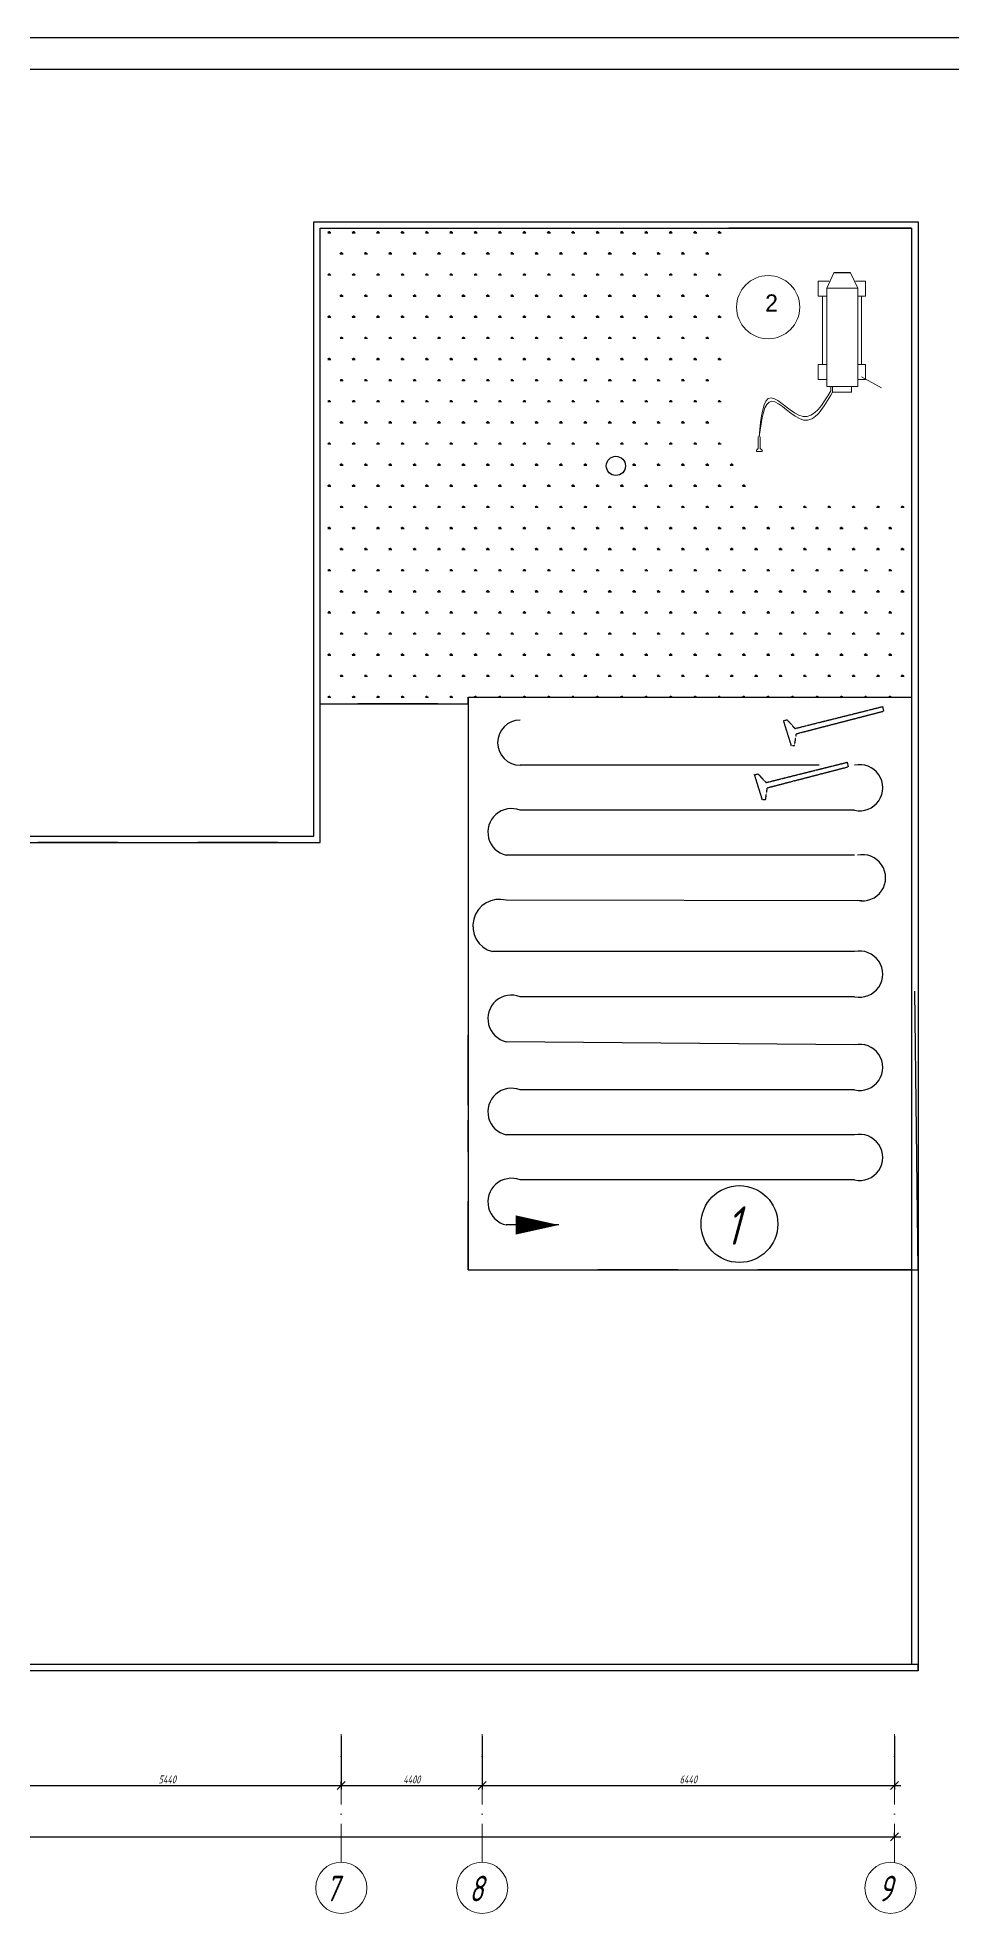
# Model space of a CAD drawing. Header units: millimetres. Extents: x 5763 to 12018931, y 39842 to 3600577.
# Drawn here: x 1793359 to 1821915, y 589660 to 648275 of the extents above; entities that cross this region are included whole.
import ezdxf

# ---------------------------------------------------------------- set-up
doc = ezdxf.new("R2010")
doc.units = ezdxf.units.MM
for name, pattern in [('ACAD_ISO04W100', [30, 24, -3, 0, -3]), ('ACAD_ISO10W100', [18, 12, -3, 0, -3]), ('DASHED', [0.75, 0.5, -0.25]), ('HIDDEN', [9.525, 6.35, -3.175])]:
    doc.linetypes.add(name, pattern=pattern)
for name, color, linetype in [('!Форматы', 7, 'Continuous'), ('@Osi', 7, 'Continuous'), ('KONTUR', 7, 'Continuous'), ('Архитектура', 7, 'Continuous'), ('Размеры', 7, 'Continuous')]:
    doc.layers.add(name, color=color, linetype=linetype)
doc.layers.add('@0.15', color=4, linetype='Continuous', lineweight=15)
doc.layers.add('Основная', color=7, linetype='Continuous', lineweight=30)
doc.styles.add('PSTUDIO', font='pstudio.shx')
doc.styles.get("Standard").update_dxf_attribs({"font": 'romans.shx', "width": 0.7, "oblique": 15, "height": 500})
doc.styles.add('VSSP_ROMANS07', font='romans.shx', dxfattribs={"width": 0.7, "oblique": 15, "height": 250})
doc.dimstyles.new('VSSP-100', dxfattribs={"dimscale": 100, "dimtxt": 2.5, "dimasz": 2.5, "dimexe": 1.25, "dimexo": 0.625, "dimtad": 1, "dimdec": 0, "dimrnd": 0.001, "dimzin": 1, "dimtxsty": 'VSSP_ROMANS07', "dimblk": 'OBLIQUE', "dimcen": 2.5, "dimdle": 2, "dimaunit": 1, "dimadec": 3, "dimazin": 2, "dimtfac": 1, "dimtdec": 0, "dimtix": 1, "dimtmove": 2, "dimatfit": 3, "dimldrblk": 'OBLIQUE', "dimfxl": 1.25, "dimtolj": 1, "dimtzin": 0, "dimarcsym": 0})

# ---------------------------------------------------------------- blocks, each defined once
blk = doc.blocks.new('_OBLIQUE')
at = {"color": 0, "linetype": 'ByBlock'}
blk.add_line((-0.5, -0.5), (0.5, 0.5), dxfattribs=at)
blk = doc.blocks.new('*D330')
at = {"layer": 'Defpoints', "color": 0, "transparency": 16777216}
for p in [(1761009, 592060), (1820131, 592060), (1820131, 592060)]:
    blk.add_point(p, dxfattribs=at)
at = {"layer": 'Архитектура', "color": 0, "lineweight": -2, "transparency": 16777216}
for p, q in [((1760809, 592060), (1820331, 592060)), ((1761009, 592060), (1761009, 591935)), ((1820131, 592060), (1820131, 592185))]:
    blk.add_line(p, q, dxfattribs=at)
at = {"layer": 'Архитектура', "color": 0, "lineweight": -2, "transparency": 16777216, "xscale": 250, "yscale": 250, "zscale": 250, "rotation": 180}
blk.add_blockref('_OBLIQUE', (1761009, 592060), dxfattribs=at)
at = {"layer": 'Архитектура', "color": 0, "lineweight": -2, "transparency": 16777216, "xscale": 250, "yscale": 250, "zscale": 250}
blk.add_blockref('_OBLIQUE', (1820131, 592060), dxfattribs=at)
at = {"layer": 'Архитектура', "color": 0, "lineweight": 20, "transparency": 16777216, "insert": (1790570, 592248), "char_height": 250, "attachment_point": 5, "style": 'VSSP_ROMANS07'}
blk.add_mtext('\\A1;29560', dxfattribs=at)
blk = doc.blocks.new('*D331')
at = {"layer": 'Defpoints', "color": 0, "transparency": 16777216}
for p in [(1766931, 593660), (1772763, 593660), (1772763, 593660)]:
    blk.add_point(p, dxfattribs=at)
at = {"layer": 'Архитектура', "color": 0, "lineweight": -2, "transparency": 16777216}
for p, q in [((1766931, 593660), (1766931, 593785)), ((1772763, 593660), (1772763, 593785)), ((1766731, 593660), (1772963, 593660))]:
    blk.add_line(p, q, dxfattribs=at)
at = {"layer": 'Архитектура', "color": 0, "lineweight": -2, "transparency": 16777216, "xscale": 250, "yscale": 250, "zscale": 250, "rotation": 180}
blk.add_blockref('_OBLIQUE', (1766931, 593660), dxfattribs=at)
at = {"layer": 'Архитектура', "color": 0, "lineweight": -2, "transparency": 16777216, "xscale": 250, "yscale": 250, "zscale": 250}
blk.add_blockref('_OBLIQUE', (1772763, 593660), dxfattribs=at)
at = {"layer": 'Архитектура', "color": 0, "lineweight": 20, "transparency": 16777216, "insert": (1769847, 593848), "char_height": 250, "width": 61153.46, "attachment_point": 5, "style": 'VSSP_ROMANS07'}
blk.add_mtext('\\A1;2915', dxfattribs=at)
blk = doc.blocks.new('*D332')
at = {"layer": 'Defpoints', "color": 0, "transparency": 16777216}
for p in [(1785529, 595260), (1791971, 595260), (1791971, 593660)]:
    blk.add_point(p, dxfattribs=at)
at = {"layer": 'Архитектура', "color": 0, "lineweight": -2, "transparency": 16777216}
for p, q in [((1785529, 595198), (1785529, 593535)), ((1791971, 595198), (1791971, 593535)), ((1785329, 593660), (1792171, 593660))]:
    blk.add_line(p, q, dxfattribs=at)
at = {"layer": 'Архитектура', "color": 0, "lineweight": -2, "transparency": 16777216, "xscale": 250, "yscale": 250, "zscale": 250, "rotation": 180}
blk.add_blockref('_OBLIQUE', (1785529, 593660), dxfattribs=at)
at = {"layer": 'Архитектура', "color": 0, "lineweight": -2, "transparency": 16777216, "xscale": 250, "yscale": 250, "zscale": 250}
blk.add_blockref('_OBLIQUE', (1791971, 593660), dxfattribs=at)
at = {"layer": 'Архитектура', "color": 0, "lineweight": 20, "transparency": 16777216, "insert": (1788750, 593848), "char_height": 250, "width": 87154.5, "attachment_point": 5, "style": 'VSSP_ROMANS07'}
blk.add_mtext('\\A1;3220', dxfattribs=at)
blk = doc.blocks.new('*D336')
at = {"layer": 'Defpoints', "color": 0, "transparency": 16777216}
for p in [(1802849, 595260), (1807249, 595260), (1807249, 593660)]:
    blk.add_point(p, dxfattribs=at)
at = {"layer": 'Архитектура', "color": 0, "lineweight": -2, "transparency": 16777216}
for p, q in [((1802849, 595198), (1802849, 593535)), ((1807249, 595198), (1807249, 593535)), ((1802649, 593660), (1807449, 593660))]:
    blk.add_line(p, q, dxfattribs=at)
at = {"layer": 'Архитектура', "color": 0, "lineweight": -2, "transparency": 16777216, "xscale": 250, "yscale": 250, "zscale": 250, "rotation": 180}
blk.add_blockref('_OBLIQUE', (1802849, 593660), dxfattribs=at)
at = {"layer": 'Архитектура', "color": 0, "lineweight": -2, "transparency": 16777216, "xscale": 250, "yscale": 250, "zscale": 250}
blk.add_blockref('_OBLIQUE', (1807249, 593660), dxfattribs=at)
at = {"layer": 'Архитектура', "color": 0, "lineweight": 20, "transparency": 16777216, "insert": (1805049, 593848), "char_height": 250, "attachment_point": 5, "style": 'VSSP_ROMANS07'}
blk.add_mtext('\\A1;4400', dxfattribs=at)
blk = doc.blocks.new('*D337')
at = {"layer": 'Defpoints', "color": 0, "transparency": 16777216}
for p in [(1807249, 595260), (1820131, 595260), (1820131, 593660)]:
    blk.add_point(p, dxfattribs=at)
at = {"layer": 'Архитектура', "color": 0, "lineweight": -2, "transparency": 16777216}
for p, q in [((1807249, 595198), (1807249, 593535)), ((1820131, 595198), (1820131, 593535)), ((1807049, 593660), (1820331, 593660))]:
    blk.add_line(p, q, dxfattribs=at)
at = {"layer": 'Архитектура', "color": 0, "lineweight": -2, "transparency": 16777216, "xscale": 250, "yscale": 250, "zscale": 250, "rotation": 180}
blk.add_blockref('_OBLIQUE', (1807249, 593660), dxfattribs=at)
at = {"layer": 'Архитектура', "color": 0, "lineweight": -2, "transparency": 16777216, "xscale": 250, "yscale": 250, "zscale": 250}
blk.add_blockref('_OBLIQUE', (1820131, 593660), dxfattribs=at)
at = {"layer": 'Архитектура', "color": 0, "lineweight": 20, "transparency": 16777216, "insert": (1813690, 593848), "char_height": 250, "attachment_point": 5, "style": 'VSSP_ROMANS07'}
blk.add_mtext('\\A1;6440', dxfattribs=at)
blk = doc.blocks.new('*D333')
at = {"layer": '!Форматы', "color": 0, "lineweight": -2, "transparency": 16777216}
for p, q in [((1791971, 593660), (1791971, 593785)), ((1802849, 593660), (1802849, 593785)), ((1791771, 593660), (1803049, 593660))]:
    blk.add_line(p, q, dxfattribs=at)
at = {"layer": 'Defpoints', "color": 0, "transparency": 16777216}
for p in [(1791971, 593660), (1802849, 593660), (1802849, 593660)]:
    blk.add_point(p, dxfattribs=at)
at = {"layer": '!Форматы', "color": 0, "lineweight": -2, "transparency": 16777216, "xscale": 250, "yscale": 250, "zscale": 250, "rotation": 180}
blk.add_blockref('_OBLIQUE', (1791971, 593660), dxfattribs=at)
at = {"layer": '!Форматы', "color": 0, "lineweight": -2, "transparency": 16777216, "xscale": 250, "yscale": 250, "zscale": 250}
blk.add_blockref('_OBLIQUE', (1802849, 593660), dxfattribs=at)
at = {"layer": '!Форматы', "color": 0, "lineweight": 20, "transparency": 16777216, "insert": (1797410, 593848), "char_height": 250, "attachment_point": 5, "style": 'VSSP_ROMANS07'}
blk.add_mtext('\\A1;5440', dxfattribs=at)

msp = doc.modelspace()

# ---------------------------------------------------------------- hatches: boundary and pattern name
h = msp.add_hatch()
h.set_pattern_fill('SWAMP', color=256, scale=30)
h.set_pattern_definition([(0, (1621073.2, 279225.5), (381, 659.9114), [95.25, -666.75]), (90, (1621120.8, 279225.5), (-381, 659.91136), [47.625, -1272.1977]), (90, (1621132.73, 279225.5), (-381, 659.91136), [38.1, -1281.7227]), (90, (1621108.9, 279225.5), (-381, 659.91136), [38.1, -1281.7227]), (60, (1621144.6, 279225.5), (-381, 659.9114), [30.48, -731.52]), (120, (1621097, 279225.5), (-762, 3e-07), [30.48, -731.52])])
h.paths.add_polyline_path([(1814960.32358, 642319.84312), (1802189.44897, 642319.84312), (1802189.44897, 627459.84312), (1806809.44897, 627459.84312), (1806809.44897, 627659.84312), (1820669.44897, 627659.84312), (1820669.44897, 633712.58293), (1816045.15179, 633712.58293), (1814960.32358, 635484.51233)])
h.paths.add_polyline_path([(1811729.44897, 634889.84312, -1), (1811129.44897, 634889.84312, -1)], flags=16)

# ---------------------------------------------------------------- linework, layer by layer
at = {"layer": '!Форматы', "lineweight": 20}
msp.add_line((1801989.44897, 641339.84312), (1801989.44897, 638181.84312), dxfattribs=at)
at = {"layer": '!Форматы'}
for q in [(1820869.44897, 609776.3325), (1820669.44897, 609776.3325)]:
    msp.add_line((1806809.49503, 609776.3325), q, dxfattribs=at)
at = {"ltscale": 100}
for p, q in [((1802189.44897, 623120.33248), (1802189.44897, 642319.84312)), ((1802189.44897, 642319.84312), (1802189.44897, 642319.84312)), ((1802189.44897, 642319.84312), (1820669.44897, 642319.84312)), ((1802189.44897, 627459.84312), (1802189.44897, 642319.84312)), ((1802189.44897, 642319.84312), (1820669.44897, 642319.84312)), ((1820669.44897, 642319.84312), (1820669.44897, 642319.84312)), ((1820669.44897, 642319.84312), (1820669.44897, 597440.33248)), ((1820669.44897, 642319.84312), (1820669.44897, 627659.84312)), ((1802189.44897, 623120.33248), (1802189.44897, 627459.84312)), ((1806809.44897, 627659.84312), (1806809.44897, 613450.3325)), ((1806809.44897, 627659.84312), (1820669.44897, 627659.84312)), ((1806809.44897, 627659.84312), (1820669.44897, 627659.84312)), ((1806809.44949, 627459.84373), (1806809.49503, 609776.3325)), ((1818869.44897, 627659.84312), (1819069.44897, 627659.84312)), ((1778909.44897, 623120.33248), (1801989.44897, 623120.33248)), ((1778909.44897, 623120.33248), (1802189.44897, 623120.33248)), ((1801989.44897, 623120.33248), (1802189.44897, 623120.33248)), ((1820869.44897, 609776.3325), (1820771.05852, 618475.77612)), ((1820869.44897, 617100.3325), (1820869.44897, 616850.3325)), ((1806809.49503, 614920.3325), (1806809.49503, 611920.3325)), ((1806809.44897, 613450.3325), (1806809.44897, 614450.3325)), ((1806809.44897, 614450.3325), (1806809.44897, 612450.3325)), ((1806809.44897, 612450.3325), (1806809.44897, 612450.3325)), ((1806809.49503, 609776.3325), (1807059.49503, 609776.3325)), ((1820669.44897, 609776.3325), (1820669.44897, 597440.33248)), ((1820869.44897, 609776.3325), (1820869.44897, 610026.3325)), ((1820869.44897, 597440.33248), (1784229.44591, 597440.33248)), ((1820669.44897, 597440.33248), (1784229.44591, 597440.33248)), ((1820869.44897, 597240.33248), (1820869.44897, 597440.33248))]:
    msp.add_line(p, q, dxfattribs=at)
for p, q in [((1820669.44897, 642319.84312), (1814960.32358, 642319.84312)), ((1820669.44897, 642319.84312), (1814960.32358, 642319.84312)), ((1818764.56205, 640926.7305), (1818239.01982, 640926.7305)), ((1805869.44897, 627459.84312), (1803369.44897, 627459.84312)), ((1806809.44897, 627459.84312), (1806809.44897, 627659.84312)), ((1819757.48231, 627368.34424), (1819792.55098, 627228.07799)), ((1817784.1025, 625539.14481), (1808437.88896, 625539.14481)), ((1818654.29376, 625630.29696), (1818689.36244, 625490.03071)), ((1818885.80699, 624132.17137), (1808437.88896, 624132.17137)), ((1795869.44897, 623120.33248), (1793369.44897, 623120.33248)), ((1800869.44897, 623120.33248), (1798369.44897, 623120.33248)), ((1818885.80699, 622725.19793), (1808003.66098, 622725.19793)), ((1819116.40607, 621300.63527), (1808003.66098, 621318.22449)), ((1818885.80699, 619713.38229), (1807569.433, 619713.38229)), ((1818885.80699, 618306.40885), (1808437.88896, 618306.40885)), ((1818885.80699, 616800.50103), (1808003.66098, 616899.43541)), ((1818885.80699, 615393.52759), (1808437.88896, 615393.52759)), ((1818885.80699, 613986.55415), (1808003.66098, 613986.55415)), ((1818885.80699, 612579.58071), (1808437.88896, 612579.58071)), ((1809649.09215, 611172.60727), (1808003.66098, 611172.60727)), ((1813369.44897, 609776.3325), (1810869.44897, 609776.3325)), ((1818369.44897, 609776.3325), (1815869.44897, 609776.32606)), ((1820669.44897, 609776.3325), (1818169.44897, 609776.3325)), ((1793369.44897, 597440.33248), (1790869.44897, 597440.33248)), ((1798369.44897, 597440.33248), (1795869.44897, 597440.33248)), ((1803369.44897, 597440.33248), (1800869.44897, 597440.33248)), ((1808369.44897, 597440.33248), (1805869.44897, 597440.33248)), ((1810869.44897, 597440.33248), (1808369.44897, 597440.33248)), ((1815869.44897, 597440.33248), (1813369.44897, 597440.33248)), ((1820669.44897, 597440.33248), (1818369.44897, 597440.33248))]:
    msp.add_line(p, q)
at = {"linetype": 'HIDDEN', "ltscale": 100}
msp.add_line((1806809.44897, 627459.84312), (1806809.44897, 626459.84312), dxfattribs=at)
at = {"color": 1, "linetype": 'DASHED'}
for p, q in [((1817021.90002, 626684.40746), (1819757.48231, 627368.34424)), ((1817069.46293, 626523.37383), (1819793.70437, 627228.37647)), ((1816661.50911, 626925.28343), (1816903.01903, 626150.48373)), ((1816777.20204, 626961.17218), (1817021.90002, 626684.40746)), ((1816903.01903, 626150.48373), (1817014.40543, 626158.0733)), ((1817014.40543, 626158.0733), (1817069.46293, 626523.37383)), ((1816115.15603, 624995.47428), (1818654.29376, 625630.29696)), ((1816162.71894, 624834.44065), (1818689.36006, 625490.04024)), ((1815754.76512, 625236.35025), (1815996.27504, 624461.55055)), ((1815870.45805, 625272.239), (1816115.15603, 624995.47428)), ((1815996.27504, 624461.55055), (1816107.66145, 624469.14012)), ((1816107.66145, 624469.14012), (1816162.71894, 624834.44065))]:
    msp.add_line(p, q, dxfattribs=at)
at = {"linetype": 'ACAD_ISO04W100'}
for p, q in [((1816661.50911, 626925.28343), (1816777.20204, 626961.17218)), ((1815754.76512, 625236.35025), (1815870.45805, 625272.239))]:
    msp.add_line(p, q, dxfattribs=at)
msp.add_lwpolyline([(1809649.09215, 611172.60727, 0, 600, 0), (1808299.09215, 611172.60727, 600, 600, 0)], format="xyseb")
at = {"color": 0, "lineweight": 0}
msp.add_circle((1816187.67115, 639849.82213), 988.55781, dxfattribs=at)
msp.add_circle((1815288.81078, 611201.40119), 1200)
for centre, radius, start, end in [((1808437.88896, 626242.63153), 703.48672, 90, 270), ((1819045.24629, 624835.65809), 721.32826, 257.2301278934, 102.7698721066), ((1808167.6769, 623445.07207), 738.32242, 68.5320255986, 257.164847075), ((1819135.48345, 622021.71121), 721.32826, 257.2301278934, 102.7698721066), ((1807789.28123, 620515.06357), 831.27982, 75.0550301013, 254.6645615195), ((1819045.24629, 619009.89557), 721.32826, 257.2301278934, 102.7698721066), ((1808167.6769, 617619.30955), 738.32242, 68.5320255986, 257.164847075), ((1819045.24629, 616097.01431), 721.32826, 257.2301278934, 102.7698721066), ((1808167.6769, 614706.42829), 738.32242, 68.5320255986, 257.164847075), ((1819045.24629, 613283.06743), 721.32826, 257.2301278934, 102.7698721066), ((1808167.6769, 611892.48141), 738.32242, 68.5320255986, 257.164847075)]:
    msp.add_arc(centre, radius, start, end)
at = {"layer": '@0.15', "color": 0, "ltscale": 0.1}
for p, q in [((1818239.01982, 640926.7305), (1818018.21982, 640447.11162)), ((1818764.56205, 640926.7305), (1818985.36205, 640447.11162)), ((1817885.61481, 640192.19149), (1817885.61481, 638057.60647)), ((1818985.36205, 640447.11162), (1818018.21982, 640447.11162)), ((1819108.04335, 640192.19149), (1819108.04335, 638057.60647)), ((1818147.73278, 637368.87674), (1818147.73278, 637240.34804)), ((1815878.43027, 635430.46571), (1815823.42931, 635385.76985)), ((1815878.43027, 635430.46571), (1815878.43027, 635797.89427)), ((1815940.52921, 635797.89427), (1815940.52921, 635430.46571)), ((1815940.52921, 635430.46571), (1815995.53016, 635385.76985))]:
    msp.add_line(p, q, dxfattribs=at)
for points in [[(1818018.21982, 640192.19149), (1817753.00979, 640192.19149), (1817753.00979, 640657.601), (1818089.26667, 640657.601)], [(1818985.36205, 640447.11162), (1818985.36205, 637368.87674), (1818018.21982, 637368.87674), (1818018.21982, 640447.11162)], [(1818914.3152, 640657.601), (1819230.72464, 640657.601), (1819230.72464, 640192.19149), (1818985.36205, 640192.19149)], [(1818018.21982, 637592.19696), (1817753.00979, 637592.19696), (1817753.00979, 638057.60647), (1818018.21982, 638057.60647)], [(1818985.36205, 638057.60647), (1819230.72464, 638057.60647), (1819230.72464, 637592.19696), (1818985.36205, 637592.19696)], [(1815995.53016, 635385.76985), (1815995.53016, 635341.07399), (1815823.42931, 635341.07399), (1815823.42931, 635385.76985)]]:
    msp.add_lwpolyline(points, dxfattribs=at)
msp.add_lwpolyline([(1818793.27919, 637368.87674), (1818793.27919, 637189.13895), (1818197.4523, 637189.13895), (1818197.4523, 637368.87674)], close=True, dxfattribs=at)
for points in [[(1818147.73278, 637240.34804), (1817278.07849, 636429.25638), (1816282.74618, 637016.18773), (1815909.47974, 635797.89427)], [(1818197.4523, 637189.13895), (1817295.84027, 636322.47411), (1816300.50795, 636909.40546), (1815909.47974, 635797.89427)]]:
    msp.add_spline(points, degree=3, dxfattribs=at)
at = {"layer": '@Osi', "color": 0, "lineweight": 0}
msp.add_line((1819108.04335, 637677.09735), (1819727.56741, 637326.53263), dxfattribs=at)
at = {"layer": 'KONTUR'}
msp.add_line((1739011.87902, 648275.20431), (1907211.87902, 648275.20431), dxfattribs=at)
at = {"layer": 'Архитектура', "color": 7}
for p, q in [((1806809.49503, 614920.3325), (1806809.49503, 617100.3325)), ((1806809.49503, 609776.3325), (1806809.49503, 611920.3325)), ((1806809.49503, 609776.3325), (1820869.44897, 609776.3325))]:
    msp.add_line(p, q, dxfattribs=at)
at = {"layer": 'Архитектура', "color": 7, "linetype": 'ACAD_ISO10W100', "lineweight": 20, "ltscale": 100}
for p, q in [((1802849.44255, 591260.33271), (1802849.44255, 595260.3325)), ((1807249.44255, 591260.33271), (1807249.44255, 595260.3325)), ((1820131.44897, 591260.33271), (1820131.44897, 595260.3325))]:
    msp.add_line(p, q, dxfattribs=at)
at = {"layer": 'Архитектура', "color": 7, "lineweight": 25}
msp.add_lwpolyline([(1760229.44897, 621440.32943), (1760229.44897, 636320.33248), (1779109.44897, 636320.33248), (1779109.44897, 623320.33248), (1801989.44897, 623320.33248), (1801989.44897, 642519.84312), (1820869.44897, 642519.84312), (1820869.44897, 597240.33248), (1784429.44591, 597240.33248)], dxfattribs=at)
at = {"layer": 'Архитектура', "color": 7, "lineweight": 20}
for centre in [(1802849.44255, 590460.33271), (1802849.44255, 590460.33271), (1807249.44255, 590460.33271), (1807249.44255, 590460.33271), (1820009.44576, 590460.33271), (1820009.44576, 590460.33271)]:
    msp.add_circle(centre, 800, dxfattribs=at)
at = {"layer": 'Основная'}
msp.add_line((1906211.87902, 647275.20431), (1743011.87902, 647275.20431), dxfattribs=at)
at = {"layer": 'Размеры', "ltscale": 100}
msp.add_line((1802189.44897, 627459.84312), (1806809.44897, 627459.84312), dxfattribs=at)
msp.add_line((1802189.44897, 627459.84312), (1806809.44897, 627459.84312), dxfattribs=at)
msp.add_circle((1811429.44897, 634889.84312), 300, dxfattribs=at)

# ---------------------------------------------------------------- texts
at = {"color": 0, "lineweight": 0, "insert": (1816092.56002, 640249.19276), "char_height": 540, "width": 31724.8938561, "attachment_point": 1, "style": 'PSTUDIO'}
msp.add_mtext('2', dxfattribs=at)
at = {"insert": (1814853.89397, 611753.91461), "char_height": 1200, "attachment_point": 1}
msp.add_mtext_dynamic_manual_height_columns('1', width=1227.9810389, gutter_width=12.5, heights=[0], dxfattribs=at)
at = {"layer": 'Архитектура', "color": 7, "lineweight": 20, "style": 'VSSP_ROMANS07', "oblique": 15, "width": 0.7}
for s, p in [('7', (1802352.0861, 590040.41828)), ('8', (1806843.27917, 590040.41828)), ('9', (1819632.11287, 590040.41828))]:
    msp.add_text(s, height=800, dxfattribs=at).set_placement(p)

# ---------------------------------------------------------------- dimensions: what is measured, and where the dimension line sits
at = {"layer": '!Форматы', "color": 1, "lineweight": 20}
dim = msp.add_linear_dim(base=(1802849.44255, 593660.33271), p1=(1791971.44744, 593660.33271), p2=(1802849.44255, 593660.33271), text='5440', dimstyle='VSSP-100', override={"dimfxlon": 1}, dxfattribs=at)
dim.commit()
dim.dimension.update_dxf_attribs({"geometry": '*D333', "text_midpoint": (1797410.445, 593847.83271)})
at = {"layer": 'Архитектура', "color": 7, "lineweight": 20}
for base, p1, p2, text, override, picture, middle in [((1791971.44744, 593660.33271), (1785529.44897, 595260.3325), (1791971.44744, 595260.3325), '3220', {"dimadec": 3, "dimfxl": 100}, '*D332', (1788750.44821, 593847.83271)), ((1820131.44897, 593660.33271), (1807249.44255, 595260.3325), (1820131.44897, 595260.3325), '6440', {"dimfxl": 100}, '*D337', (1813690.44576, 593847.83271)), ((1772762.85941, 593660.33271), (1766931.25657, 593660.33271), (1772762.85941, 593660.33271), '2915', {"dimfxlon": 1}, '*D331', (1769847.05799, 593847.83271)), ((1820131.44897, 592060.33271), (1761009.44576, 592060.33271), (1820131.44897, 592060.33271), '29560', {"dimfxlon": 1}, '*D330', (1790570.44737, 592247.83271))]:
    dim = msp.add_linear_dim(base=base, p1=p1, p2=p2, text=text, dimstyle='VSSP-100', override=override, dxfattribs=at)
    dim.commit()
    dim.dimension.update_dxf_attribs({"geometry": picture, "text_midpoint": middle})
dim = msp.add_linear_dim(base=(1807249.44255, 593660.33271), p1=(1802849.44255, 595260.3325), p2=(1807249.44255, 595260.3325), dimstyle='VSSP-100', override={"dimadec": 3, "dimfxl": 100}, dxfattribs=at)
dim.commit()
dim.dimension.update_dxf_attribs({"geometry": '*D336', "text_midpoint": (1805049.44255, 593847.83271)})

doc.saveas('drawing.dxf')
